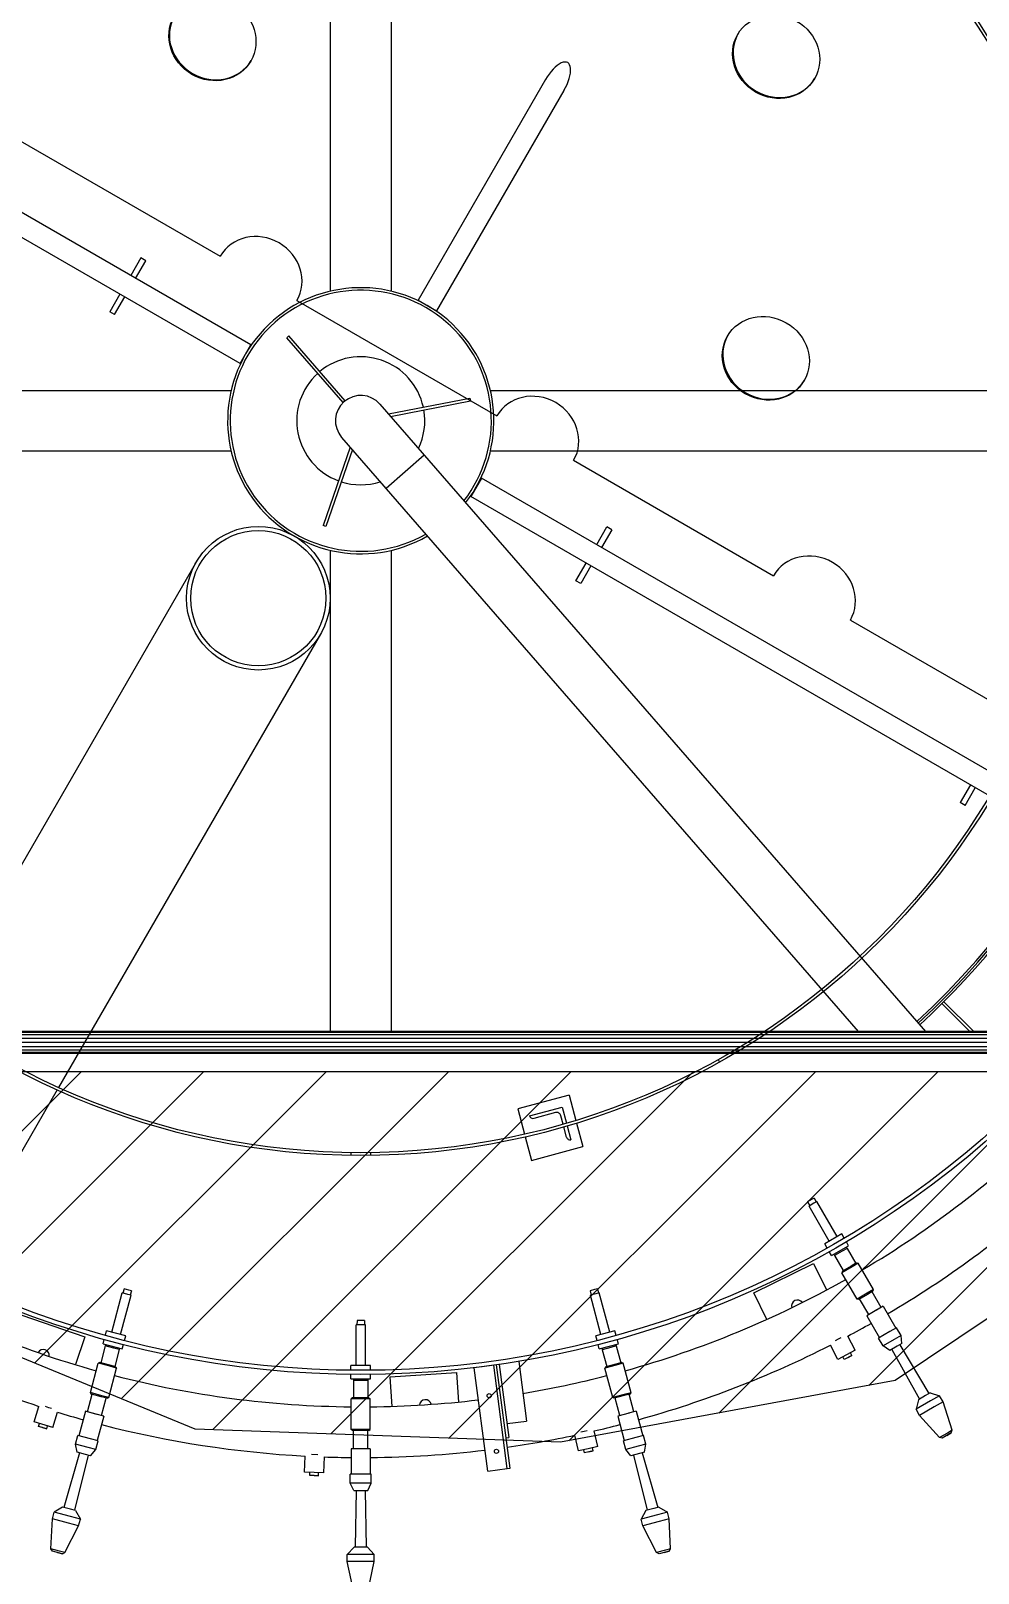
# Model space of a CAD drawing. Header units: metres. Extents: x 0 to 63075, y 0 to 44550.
# Drawn here: x 51277 to 51598, y 39981 to 40503 of the extents above; entities that cross this region are included whole.
import ezdxf

# ---------------------------------------------------------------- set-up
doc = ezdxf.new("R2010")
doc.units = ezdxf.units.M
doc.header["$LTSCALE"] = 75
for name, color, linetype in [('GSB', 7, 'Continuous'), ('ML6', 1, 'Continuous'), ('SL1', 8, 'Continuous')]:
    doc.layers.add(name, color=color, linetype=linetype)

# ---------------------------------------------------------------- blocks, each defined once
blk = doc.blocks.new('A$C6bae614f')
at = {"layer": 'SL1'}
h = blk.add_hatch(dxfattribs=at)
h.set_pattern_fill('_USER', color=256, scale=195, angle=44.9981, style=0, pattern_type=0)
h.set_pattern_definition([(44.99813, (326091.56, -18363.04), (-137.8813, 137.89033), [])])
h.paths.add_polyline_path([(354528.5, 42188.2), (358916.3, 42188), (358150.2, 41877.4), (357574.2, 41491.1), (356820.6, 41352.1), (355996.8, 41382), (355272.5, 41679.7), (354860.8, 42031.9)])
for p, q in [((356302.1, 43947), (356302.1, 45404.8)), ((356438.7, 45404.8), (356438.6, 43947)), ((356122.6, 43825.8), (354953.7, 44500.7)), ((356098.5, 43783.9), (354929.5, 44458.9)), ((356786.4, 44423.7), (356499.4, 43926.7)), ((356828.2, 44399.5), (356541.3, 43902.6)), ((355602.9, 44285.6), (356053.3, 44025.6)), ((355874.7, 44021.8), (355851.8, 43982.1)), ((355862.8, 43975.8), (355885.7, 44015.5)), ((355885.7, 44015.5), (355874.7, 44021.8)), ((355827.7, 43940.3), (355804.7, 43900.6)), ((355815.7, 43894.2), (355838.7, 43933.9)), ((356226.5, 43925.6), (356676.8, 43665.6)), ((356499.4, 43926.7), (356541.3, 43902.6)), ((355815.7, 43894.2), (355804.7, 43900.6)), ((356203.4, 43842.1), (356208.2, 43846.2)), ((356330.5, 43695.9), (356203.4, 43842.1)), ((356335.2, 43700), (356208.2, 43846.2)), ((356098.5, 43783.9), (356122.6, 43825.8)), ((354620.3, 43723.1), (356078.2, 43723.1)), ((356432.7, 43670.2), (356616, 43705.8)), ((356616, 43705.8), (356617.2, 43699.6)), ((356662.5, 43723.1), (358120.3, 43723)), ((356335.2, 43700), (356330.5, 43695.9)), ((356413.5, 43692.3), (357642.7, 42278.2)), ((356437.5, 43664.7), (356617.2, 43699.6)), ((356327.2, 43617.3), (357491.2, 42278.2)), ((356078.2, 43586.6), (354620.3, 43586.6)), ((356346.5, 43595.2), (356285.7, 43418.7)), ((356351.3, 43589.7), (356291.7, 43416.6)), ((356513.5, 43577.3), (356427.2, 43502.3)), ((358120.3, 43586.5), (356662.5, 43586.6)), ((356850, 43565.6), (357300.3, 43305.6)), ((356642.2, 43525.7), (356618.1, 43483.9)), ((357811.2, 42850.8), (356642.2, 43525.7)), ((357787, 42809), (356618.1, 43483.9)), ((356291.7, 43416.6), (356285.7, 43418.7)), ((356902, 43375.7), (356925, 43415.4)), ((356935.9, 43409.1), (356913, 43369.4)), ((356935.9, 43409.1), (356925, 43415.4)), ((356302, 42278.2), (356302.1, 43362.7)), ((356438.6, 43362.7), (356438.6, 42278.2)), ((355999.2, 43335.8), (355409.1, 42313.8)), ((356854.9, 43294.2), (356877.9, 43333.9)), ((356888.9, 43327.5), (356865.9, 43287.8)), ((356865.9, 43287.8), (356854.9, 43294.2)), ((357473.5, 43205.6), (357873.6, 42974.6)), ((356279.6, 43173.9), (355689.5, 42151.9)), ((357743.9, 42833.9), (357721, 42794.2)), ((357732, 42787.8), (357754.9, 42827.5)), ((357732, 42787.8), (357721, 42794.2)), ((357679.7, 42340.9), (357742.4, 42278.2)), ((357751.4, 42278.2), (357684.2, 42345.3)), ((359830.3, 42278.1), (354109.8, 42278.3)), ((354109.8, 42276.4), (359830.3, 42276.3)), ((354109.8, 42271.2), (359830.3, 42271)), ((354109.8, 42263.2), (359830.3, 42263.1)), ((354109.8, 42253.9), (359830.3, 42253.7)), ((354109.8, 42244.6), (359830.3, 42244.4)), ((354109.8, 42236.6), (359830.3, 42236.5)), ((354109.8, 42231.4), (359830.3, 42231.2)), ((354109.8, 42229.5), (359830.3, 42229.3)), ((357175.7, 42214.7), (357178.9, 42209.2)), ((357217.9, 42231.7), (357214.7, 42237.2)), ((355686.3, 42146.3), (355443.3, 41725.5)), ((356839.8, 42134.5), (356723.9, 42103.5)), ((356723.9, 42103.5), (356739.1, 42046.6)), ((356750.7, 42088), (356824.3, 42107.7)), ((356824.3, 42107.7), (356834, 42071.3)), ((356839.8, 42134.5), (356855, 42077.6)), ((356809, 42095.3), (356760.5, 42082.3)), ((356826.3, 42069.1), (356821.2, 42088.2)), ((356856.7, 42071.5), (356870.8, 42018.6)), ((356740.7, 42040.4), (356754.9, 41987.6)), ((356834.2, 42039.8), (356828, 42063)), ((356835.7, 42065.2), (356844, 42034.1)), ((356347.8, 42005), (356347.8, 41998.6)), ((356392.8, 41998.6), (356392.8, 42005)), ((356754.9, 41987.6), (356870.8, 42018.6)), ((357386.1, 41899.4), (357377, 41894.1)), ((357377, 41894.1), (357382, 41885.4)), ((357391.7, 41902.6), (357386.1, 41899.4)), ((357398.3, 41894.9), (357391.5, 41890.9)), ((357391.7, 41902.6), (357396.8, 41894)), ((357444, 41815.8), (357398.3, 41894.9)), ((357391.5, 41890.9), (357380.4, 41884.5)), ((357426.1, 41805.4), (357380.4, 41884.5)), ((357454.3, 41821.7), (357415.8, 41799.5)), ((357421.2, 41790), (357415.8, 41799.5)), ((357431, 41773.1), (357469.6, 41795.3)), ((357459.7, 41812.3), (357454.3, 41821.7)), ((357464.1, 41792.2), (357466.1, 41789.2)), ((357469.6, 41795.3), (357464.5, 41804.1)), ((357256.1, 41688.9), (357390.7, 41755.2)), ((357390.7, 41755.2), (357420.1, 41695.5)), ((357431, 41773.1), (357426, 41781.8)), ((357436.4, 41776.2), (357438, 41773)), ((357455.4, 41783.1), (357438, 41773)), ((357438, 41773), (357457.6, 41739.1)), ((357466.1, 41789.2), (357455.4, 41783.1)), ((357466.1, 41789.2), (357485.7, 41755.3)), ((357487.6, 41756.4), (357475.5, 41749.4)), ((357491.4, 41755.7), (357477.3, 41747.6)), ((357487.6, 41756.4), (357491.4, 41755.7)), ((357525.7, 41696.2), (357491.4, 41755.7)), ((357477.3, 41747.6), (357454.4, 41734.4)), ((357455.6, 41738), (357454.4, 41734.4)), ((357488.7, 41674.9), (357454.4, 41734.4)), ((357475.5, 41749.4), (357455.6, 41738)), ((355809.2, 41600.6), (355832.8, 41688.8)), ((355845.2, 41685.5), (355832.8, 41688.8)), ((355837.2, 41698), (355834.5, 41688.3)), ((355847.3, 41695.3), (355837.2, 41698)), ((355852.7, 41683.4), (355845.2, 41685.5)), ((355853.5, 41693.6), (355847.3, 41695.3)), ((355853.5, 41693.6), (355851, 41683.9)), ((356897.2, 41696.3), (356887, 41693.6)), ((356887, 41693.6), (356889.5, 41683.9)), ((356900.2, 41686.7), (356887.8, 41683.4)), ((356903.4, 41697.9), (356897.2, 41696.3)), ((356907.8, 41688.8), (356900.2, 41686.7)), ((356903.4, 41697.9), (356906.1, 41688.3)), ((356931.4, 41600.5), (356907.8, 41688.8)), ((357285.6, 41629.1), (357256.1, 41688.9)), ((357511.7, 41688.1), (357488.7, 41674.9)), ((357512.3, 41685.6), (357492.5, 41674.2)), ((357525.7, 41696.2), (357511.7, 41688.1)), ((357524.5, 41692.6), (357512.3, 41685.6)), ((357543, 41656), (357522.5, 41691.5)), ((357524.5, 41692.6), (357525.7, 41696.2)), ((355829.1, 41595.2), (355852.7, 41683.4)), ((356911.5, 41595.2), (356887.8, 41683.4)), ((357492.5, 41674.2), (357488.7, 41674.9)), ((357514.9, 41639.8), (357494.4, 41675.3)), ((357533.4, 41650.5), (357510.5, 41637.2)), ((357547.4, 41658.6), (357532.4, 41649.9)), ((357547.4, 41658.6), (357576, 41609.4)), ((355606.6, 41638.3), (355748.6, 41590.1)), ((356372.8, 41616.7), (356359.9, 41616.7)), ((356360, 41525.3), (356359.9, 41616.7)), ((356361.8, 41626.7), (356361.7, 41616.7)), ((356372.3, 41626.7), (356361.8, 41626.7)), ((356378.7, 41626.7), (356372.3, 41626.7)), ((356380.6, 41616.7), (356372.8, 41616.7)), ((356378.7, 41626.7), (356378.8, 41616.7)), ((356380.6, 41525.3), (356380.6, 41616.7)), ((357510.5, 41637.2), (357538.8, 41587.9)), ((355748.6, 41590.1), (355727.2, 41527.1)), ((355789.7, 41574.2), (355792.4, 41584)), ((355794.8, 41593.2), (355797.6, 41603.7)), ((355840.6, 41592.1), (355797.6, 41603.7)), ((355837.8, 41581.6), (355840.6, 41592.1)), ((356942.9, 41603.6), (356899.9, 41592.1)), ((356902.8, 41581.6), (356899.9, 41592.1)), ((356945.7, 41593.1), (356942.9, 41603.6)), ((356950.8, 41574.2), (356948.2, 41583.9)), ((357446.2, 41584.4), (357439.4, 41580.8)), ((357452, 41587.6), (357446.2, 41584.4)), ((357484.4, 41559.5), (357467.5, 41591.2)), ((357562.3, 41601.5), (357537, 41586.8)), ((357547.2, 41569.2), (357537, 41586.8)), ((357572.5, 41583.9), (357547.2, 41569.2)), ((357577.8, 41610.4), (357562.3, 41601.5)), ((357588, 41592.8), (357572.5, 41583.9)), ((357588, 41592.8), (357577.8, 41610.4)), ((357589.6, 41574.5), (357588, 41592.8)), ((355794.7, 41569.3), (355784.5, 41531.4)), ((355789.7, 41574.2), (355832.7, 41562.7)), ((355795.8, 41572.6), (355794.7, 41569.3)), ((355814.1, 41564.1), (355794.7, 41569.3)), ((355826, 41560.9), (355814.1, 41564.1)), ((355826, 41560.9), (355815.8, 41523)), ((355826.7, 41564.3), (355826, 41560.9)), ((355832.7, 41562.7), (355835.3, 41572.5)), ((356907.8, 41562.7), (356905.2, 41572.4)), ((356907.8, 41562.7), (356950.8, 41574.2)), ((356913.9, 41564.3), (356914.6, 41560.8)), ((356934, 41566), (356914.6, 41560.8)), ((356914.6, 41560.8), (356924.7, 41523)), ((356945.9, 41569.2), (356934, 41566)), ((356944.8, 41572.5), (356945.9, 41569.2)), ((356945.9, 41569.2), (356956, 41531.4)), ((357445.5, 41538.8), (357428.5, 41570.9)), ((357484.4, 41559.5), (357445.5, 41538.8)), ((357476.8, 41547.5), (357459.7, 41538.4)), ((357468.3, 41542.9), (357476.8, 41547.5)), ((357476.8, 41547.5), (357473.5, 41553.7)), ((357562.2, 41558.7), (357547.2, 41569.2)), ((357579.2, 41568.5), (357562.2, 41558.7)), ((357567, 41561.5), (357629.3, 41449.5)), ((357589.6, 41574.5), (357579.2, 41568.5)), ((357584.7, 41571.7), (357650.6, 41461.8)), ((355761.1, 41464), (355778.9, 41530.3)), ((355782.3, 41532), (355778.9, 41530.3)), ((355804.5, 41523.5), (355778.9, 41530.3)), ((355804.5, 41526), (355782.3, 41532)), ((355802.4, 41452.9), (355820.1, 41519.3)), ((355818, 41522.4), (355804.5, 41526)), ((355820.1, 41519.3), (355804.5, 41523.5)), ((355818, 41522.4), (355820.1, 41519.3)), ((356392.5, 41525.3), (356348, 41525.3)), ((356348, 41514.4), (356348, 41525.3)), ((356392.5, 41514.4), (356392.5, 41525.3)), ((356669.8, 41525.7), (356625.7, 41519.9)), ((356656.4, 41286.9), (356625.7, 41519.9)), ((356676.1, 41526.5), (356669.8, 41525.7)), ((356700.5, 41292.7), (356669.8, 41525.7)), ((356706.8, 41293.5), (356676.1, 41526.7)), ((356682.4, 41527.6), (356704, 41362.9)), ((356726.3, 41534.5), (356744, 41399.9)), ((356946, 41526.1), (356920.4, 41519.3)), ((356922.5, 41522.4), (356920.4, 41519.3)), ((356938.2, 41452.9), (356920.4, 41519.3)), ((356944.7, 41528.3), (356922.5, 41522.4)), ((356958.2, 41531.9), (356944.7, 41528.3)), ((356961.6, 41530.3), (356946, 41526.1)), ((356958.2, 41531.9), (356961.6, 41530.3)), ((356979.4, 41463.9), (356961.6, 41530.3)), ((357459.7, 41538.4), (357456.4, 41544.6)), ((357468.3, 41542.9), (357459.7, 41538.4)), ((356348, 41494.8), (356348, 41504.9)), ((356348, 41494.8), (356392.5, 41494.8)), ((356354.1, 41491.3), (356354, 41452.1)), ((356354.3, 41494.8), (356354.1, 41491.3)), ((356374.2, 41491.3), (356354.1, 41491.3)), ((356386.5, 41491.3), (356374.2, 41491.3)), ((356386.3, 41494.8), (356386.5, 41491.3)), ((356386.5, 41491.3), (356386.5, 41452.1)), ((356392.5, 41494.8), (356392.5, 41504.9)), ((356436.4, 41499.5), (356586.1, 41509.3)), ((356440.7, 41433.1), (356436.4, 41499.5)), ((356586.1, 41509.3), (356590.4, 41442.9)), ((355754.8, 41420.6), (355765.4, 41460.3)), ((355786.7, 41457.1), (355761.1, 41464)), ((355763.3, 41460.8), (355761.1, 41464)), ((355785.4, 41454.9), (355763.3, 41460.8)), ((355799, 41451.3), (355785.4, 41454.9)), ((355786.2, 41412.2), (355796.8, 41451.9)), ((355802.4, 41452.9), (355786.7, 41457.1)), ((355799, 41451.3), (355802.4, 41452.9)), ((356351.8, 41452.1), (356348.9, 41449.7)), ((356375.4, 41449.7), (356348.9, 41449.7)), ((356348.9, 41380.9), (356348.9, 41449.7)), ((356374.7, 41452.1), (356351.8, 41452.1)), ((356388.8, 41452.1), (356374.7, 41452.1)), ((356391.6, 41449.7), (356375.4, 41449.7)), ((356388.8, 41452.1), (356391.6, 41449.7)), ((356391.6, 41380.9), (356391.6, 41449.7)), ((356963.8, 41459.7), (356938.2, 41452.9)), ((356941.6, 41451.2), (356938.2, 41452.9)), ((356963.8, 41457.2), (356941.6, 41451.2)), ((356954.4, 41412.2), (356943.8, 41451.8)), ((356979.4, 41463.9), (356963.8, 41459.7)), ((356977.3, 41460.8), (356963.8, 41457.2)), ((356985.7, 41420.6), (356975.1, 41460.2)), ((356977.3, 41460.8), (356979.4, 41463.9)), ((357626.9, 41448.1), (357621.5, 41426.5)), ((357654.3, 41445.5), (357621.5, 41426.5)), ((357643.1, 41457.5), (357626.9, 41448.1)), ((357653, 41463.2), (357643.1, 41457.5)), ((357653, 41463.2), (357674.4, 41457.1)), ((357674.4, 41457.1), (357654.3, 41445.5)), ((357682.3, 41443.4), (357662.2, 41431.8)), ((357682.3, 41443.4), (357674.4, 41457.1)), ((357702.9, 41379.2), (357682.3, 41443.4)), ((355634.4, 41398.3), (355645, 41433.1)), ((355667.1, 41430.1), (355659.8, 41432.4)), ((355673.4, 41428.2), (355667.1, 41430.1)), ((355676.4, 41385.4), (355687, 41419.8)), ((355749.9, 41422), (355735, 41367)), ((355775.5, 41415.1), (355749.9, 41422)), ((355774.3, 41415.4), (355754.8, 41420.6)), ((355791.1, 41410.9), (355774.3, 41415.4)), ((355791.1, 41410.9), (355776.5, 41355.9)), ((356975, 41417.7), (356949.4, 41410.9)), ((356949.4, 41410.9), (356964, 41355.9)), ((356990.7, 41421.9), (356973.8, 41417.4)), ((356990.7, 41421.9), (357005.5, 41367)), ((357629.4, 41412.8), (357621.5, 41426.5)), ((357662.2, 41431.8), (357629.4, 41412.8)), ((357674.7, 41362.9), (357629.4, 41412.8)), ((355676.4, 41385.4), (355634.4, 41398.3)), ((355644.1, 41388), (355646.1, 41394.7)), ((355662.6, 41382.4), (355644.1, 41388)), ((355653.3, 41385.1), (355644.1, 41388)), ((355653.3, 41385.1), (355662.6, 41382.4)), ((355662.6, 41382.4), (355664.6, 41389)), ((356375.4, 41380.9), (356348.9, 41380.9)), ((356351.8, 41378.5), (356348.9, 41380.9)), ((356374.7, 41378.5), (356351.8, 41378.5)), ((356354, 41337.5), (356354, 41378.5)), ((356388.8, 41378.5), (356374.7, 41378.5)), ((356391.6, 41380.9), (356375.4, 41380.9)), ((356386.5, 41337.5), (356386.5, 41378.5)), ((356388.8, 41378.5), (356391.6, 41380.9)), ((356699.9, 41394.1), (356744, 41399.9)), ((356873.7, 41376.5), (356866.2, 41374.8)), ((356880.1, 41378), (356873.7, 41376.5)), ((356904.1, 41342.5), (356896, 41377.6)), ((357692.2, 41373), (357674.7, 41362.9)), ((357691, 41367.3), (357700.9, 41373.4)), ((357702.9, 41379.2), (357692.2, 41373)), ((357700.9, 41373.4), (357693.2, 41369)), ((357700.9, 41373.4), (357702.9, 41379.2)), ((355727.8, 41347.9), (355733, 41367.6)), ((355756, 41340.4), (355727.8, 41347.9)), ((355730.9, 41329.9), (355727.8, 41347.9)), ((355761.3, 41360), (355733, 41367.6)), ((355773.2, 41335.8), (355756, 41340.4)), ((355778.5, 41355.4), (355761.3, 41360)), ((355773.2, 41335.8), (355778.5, 41355.4)), ((356348.9, 41337.5), (356348.8, 41280.6)), ((356375.4, 41337.5), (356348.9, 41337.5)), ((356391.6, 41337.5), (356374.2, 41337.5)), ((356391.6, 41337.5), (356391.8, 41280.6)), ((356697.7, 41362.1), (356704, 41362.9)), ((356861.2, 41332.6), (356853, 41368.1)), ((356882.7, 41337.6), (356861.2, 41332.6)), ((356904.1, 41342.5), (356882.7, 41337.6)), ((356893.7, 41332.9), (356892.1, 41339.7)), ((356990.3, 41362.9), (356962, 41355.3)), ((356967.3, 41335.7), (356962, 41355.3)), ((356995.5, 41343.3), (356967.3, 41335.7)), ((357007.5, 41367.5), (356990.3, 41362.9)), ((357012.8, 41347.9), (356995.5, 41343.3)), ((357012.8, 41347.9), (357007.5, 41367.5)), ((357009.6, 41329.8), (357012.8, 41347.9)), ((357680.6, 41361.7), (357674.7, 41362.9)), ((357693.2, 41369), (357680.6, 41361.7)), ((357691, 41367.3), (357680.6, 41361.7)), ((355736.3, 41328.4), (355701.1, 41205.2)), ((355756.1, 41323.1), (355724.9, 41198.8)), ((355749.9, 41324.8), (355730.9, 41329.9)), ((355761.5, 41321.7), (355749.9, 41324.8)), ((355761.5, 41321.7), (355773.2, 41335.8)), ((356243.5, 41284.7), (356244.7, 41321.1)), ((356273.5, 41323.7), (356259.2, 41324.2)), ((356287.4, 41283.2), (356288.7, 41319.1)), ((356874.8, 41328.6), (356873.2, 41335.4)), ((356893.7, 41332.9), (356874.8, 41328.6)), ((356884.2, 41330.7), (356874.8, 41328.6)), ((356884.2, 41330.7), (356893.7, 41332.9)), ((356979, 41321.6), (356967.3, 41335.7)), ((356998, 41326.7), (356979, 41321.6)), ((356984.5, 41323.1), (357015.6, 41198.8)), ((357009.6, 41329.8), (356998, 41326.7)), ((357004.2, 41328.4), (357039.4, 41205.2)), ((356287.4, 41283.2), (356243.5, 41284.7)), ((356255.5, 41277.3), (356255.8, 41284.3)), ((356274.9, 41276.6), (356255.5, 41277.3)), ((356265.2, 41276.9), (356255.5, 41277.3)), ((356265.2, 41276.9), (356274.9, 41276.6)), ((356274.9, 41276.6), (356275.1, 41283.6)), ((356376, 41280.6), (356346.7, 41280.6)), ((356346.7, 41260.2), (356346.7, 41280.6)), ((356393.8, 41280.6), (356376, 41280.6)), ((356393.8, 41260.2), (356393.8, 41280.6)), ((356656.4, 41286.9), (356700.5, 41292.7)), ((356700.5, 41292.7), (356706.8, 41293.5)), ((356376, 41260.2), (356346.7, 41260.2)), ((356354.4, 41243.6), (356346.7, 41260.2)), ((356354.4, 41243.6), (356374.1, 41243.6)), ((356360, 41243.6), (356357.9, 41115.5)), ((356374.1, 41243.6), (356386.1, 41243.6)), ((356393.8, 41260.2), (356376, 41260.2)), ((356380.5, 41243.6), (356382.6, 41115.5)), ((356386.1, 41243.6), (356393.8, 41260.2)), ((355698.5, 41205.9), (355679.4, 41194.5)), ((355716.5, 41201.1), (355698.5, 41205.9)), ((355727.6, 41198.1), (355716.5, 41201.1)), ((357031, 41202.9), (357012.9, 41198.1)), ((357042.1, 41205.9), (357031, 41202.9)), ((357042.1, 41205.9), (357061.1, 41194.5)), ((355672, 41111.8), (355675.3, 41179.2)), ((355675.3, 41179.2), (355679.4, 41194.5)), ((355711.9, 41169.4), (355675.3, 41179.2)), ((355716, 41184.7), (355679.4, 41194.5)), ((355734.3, 41163.4), (355711.9, 41169.4)), ((355738.4, 41178.7), (355716, 41184.7)), ((355727.6, 41198.1), (355738.4, 41178.7)), ((355734.3, 41163.4), (355738.4, 41178.7)), ((357012.9, 41198.1), (357002.1, 41178.6)), ((357038.8, 41188.5), (357002.1, 41178.6)), ((357006.2, 41163.4), (357002.1, 41178.6)), ((357042.9, 41173.2), (357006.2, 41163.4)), ((357061.1, 41194.5), (357038.8, 41188.5)), ((357065.2, 41179.2), (357042.9, 41173.2)), ((357065.2, 41179.2), (357061.1, 41194.5)), ((357068.5, 41111.8), (357065.2, 41179.2)), ((355703.5, 41103.4), (355734.3, 41163.4)), ((357037, 41103.4), (357006.2, 41163.4)), ((355691.5, 41106.6), (355672, 41111.8)), ((355675.4, 41106.8), (355672, 41111.8)), ((355689.4, 41103.1), (355675.4, 41106.8)), ((355686.6, 41103.5), (355675.4, 41106.8)), ((355686.6, 41103.5), (355698, 41100.8)), ((355698, 41100.8), (355689.4, 41103.1)), ((355703.5, 41103.4), (355691.5, 41106.6)), ((355698, 41100.8), (355703.5, 41103.4)), ((356355.2, 41115.5), (356339.7, 41099.5)), ((356377.7, 41099.5), (356339.7, 41099.5)), ((356339.7, 41083.7), (356339.7, 41099.5)), ((356373.9, 41115.5), (356355.2, 41115.5)), ((356385.3, 41115.5), (356373.9, 41115.5)), ((356400.8, 41099.5), (356377.7, 41099.5)), ((356385.3, 41115.5), (356400.8, 41099.5)), ((356400.8, 41083.7), (356400.8, 41099.5)), ((357056.6, 41108.6), (357037, 41103.4)), ((357042.5, 41100.7), (357037, 41103.4)), ((357056.6, 41104.5), (357042.5, 41100.7)), ((357053.9, 41103.4), (357042.5, 41100.7)), ((357053.9, 41103.4), (357065.1, 41106.8)), ((357068.5, 41111.8), (357056.6, 41108.6)), ((357065.1, 41106.8), (357056.6, 41104.5)), ((357065.1, 41106.8), (357068.5, 41111.8)), ((356377.6, 41083.7), (356339.7, 41083.7)), ((356353.9, 41017.7), (356339.7, 41083.7)), ((356400.8, 41083.7), (356377.6, 41083.7)), ((356386.6, 41017.7), (356400.8, 41083.7))]:
    blk.add_line(p, q, dxfattribs=at)
blk.add_lwpolyline([(354528.5, 42188.2), (358916.3, 42188), (358150.2, 41877.4), (357574.2, 41491.1), (356820.6, 41352.1), (355996.8, 41382), (355272.5, 41679.7), (354860.8, 42031.9)], close=True, dxfattribs=at)
for centre, radius in [((356370.3, 43654.8), 2150), ((356370.3, 43654.8), 2140.5), ((356370.3, 43654.8), 1656.3), ((356370.3, 43654.8), 1650), ((356139.4, 43254.8), 161.9), ((356139.4, 43254.8), 152.4), ((356659.6, 41457), 4.76), ((356676.1, 41331.7), 4.76)]:
    blk.add_circle(centre, radius, dxfattribs=at)
for centre, radius, start, end in [((356370.3, 43654.8), 2150, 350.9962, 178.8135), ((356370.3, 43654.8), 2143.5, 76.4192, 165.5738), ((356370.3, 43654.8), 2143.5, 16.3021, 75.1114), ((356370.3, 43654.8), 2028.5, 107.5242, 162.754), ((356370.3, 43654.8), 2028.5, 17.2423, 72.4721), ((356370.3, 43654.8), 1855, 312.7636, 227.9089), ((356370.3, 43654.8), 1850, 90.0718, 179.9244), ((356370.3, 43654.8), 1845.2, 90.072, 179.9242), ((356370.3, 43654.8), 1850, 0.0718, 89.9244), ((356370.3, 43654.8), 1845.2, 0.072, 89.9242), ((356370.3, 43654.8), 300, 321.9801, 300.0162), ((356370.3, 43654.8), 294.3, 322.1943, 299.8019), ((356370.3, 43654.8), 144.3, 12.2586, 129.7377), ((356370.3, 43654.8), 144.3, 132.2586, 249.7376), ((356370.3, 43654.8), 57.1, 40.9981, 220.9981), ((356370.3, 43654.8), 144.3, 334.3242, 9.7376), ((356370.3, 43654.8), 1845.2, 312.773, 359.9242), ((356370.3, 43654.8), 1850, 312.7684, 359.9244), ((356370.3, 43654.8), 144.3, 252.2586, 287.672), ((356758.4, 42090.1), 8, 194.9981, 284.9981), ((356811.6, 42085.7), 10, 14.9981, 104.9981), ((356370.3, 43654.8), 2222.8, 300.5482, 314.448), ((356841.9, 42041.8), 8, 194.9981, 284.9981), ((356370.3, 43654.8), 2337.1, 300.5228, 311.9194), ((356370.3, 43654.8), 2222.8, 240.5482, 254.4479), ((356370.3, 43654.8), 2222.8, 285.5482, 299.448), ((357354.4, 41659.3), 13.5, 35.5816, 196.9146), ((356370.3, 43654.8), 2337.1, 240.5228, 251.9194), ((356370.3, 43654.8), 2337.1, 297.9981, 299.4734), ((355655.1, 41547.9), 13.5, 350.5844, 151.9119), ((356370.3, 43654.8), 2337.1, 285.5228, 296.9194), ((356370.3, 43654.8), 2222.8, 255.5482, 269.4479), ((356370.3, 43654.8), 2222.8, 279.4626, 284.4479), ((356370.3, 43654.8), 2222.8, 270.5482, 276.8434), ((356515.8, 41434.6), 13.5, 13.0829, 174.4133), ((356370.3, 43654.8), 2337.1, 252.9981, 254.4734), ((356370.3, 43654.8), 2337.1, 255.5228, 266.9194), ((356370.3, 43654.8), 2337.1, 282.9981, 284.4734), ((356370.3, 43654.8), 2337.1, 278.1208, 281.9194), ((356370.3, 43654.8), 2337.1, 267.9981, 269.4734), ((356370.3, 43654.8), 2337.1, 270.5228, 276.8754)]:
    blk.add_arc(centre, radius, start, end, dxfattribs=at)
for centre in [(356036, 44515.7), (357306.2, 44475.7), (357283, 43795.6)]:
    blk.add_ellipse(centre, major_axis=(86.6, -50), ratio=0.92388, dxfattribs=at)
for centre, major_axis, ratio, start_param, end_param in [((356037.2, 44517.8), (86.6, -50), 0.92388, 3.154744, 6.270034), ((357307.4, 44477.8), (86.6, -50), 0.92388, 3.154744, 6.270034), ((356807.3, 44411.6), (-29.2, -50.5), 0.414214, 1.570796, 4.712389), ((356139.9, 43975.6), (-86.6, 50), 0.92388, 3.141593, 6.283185), ((357284.3, 43797.7), (86.6, -50), 0.92388, 3.154744, 6.270034), ((356763.4, 43615.6), (-86.6, 50), 0.92388, 3.141593, 6.283185), ((357386.9, 43255.6), (-86.6, 50), 0.92388, 3.141593, 6.283185)]:
    blk.add_ellipse(centre, major_axis=major_axis, ratio=ratio, start_param=start_param, end_param=end_param, dxfattribs=at)
blk = doc.blocks.new('zw$15D4')
at = {"layer": 'ML6', "xscale": 0.2502808837766805, "yscale": 0.2502808837766805, "zscale": 0.2502808837766805}
blk.add_blockref('A$C6bae614f', (-85544.74, -3177.34), dxfattribs=at)

msp = doc.modelspace()

# ---------------------------------------------------------------- block references
at = {"layer": 'GSB', "xscale": 0.6000000000000068, "yscale": 0.6000000000000068, "zscale": 0.6000000000000068}
msp.add_blockref('zw$15D4', (49200, 35721.63), dxfattribs=at)

doc.saveas('drawing.dxf')
